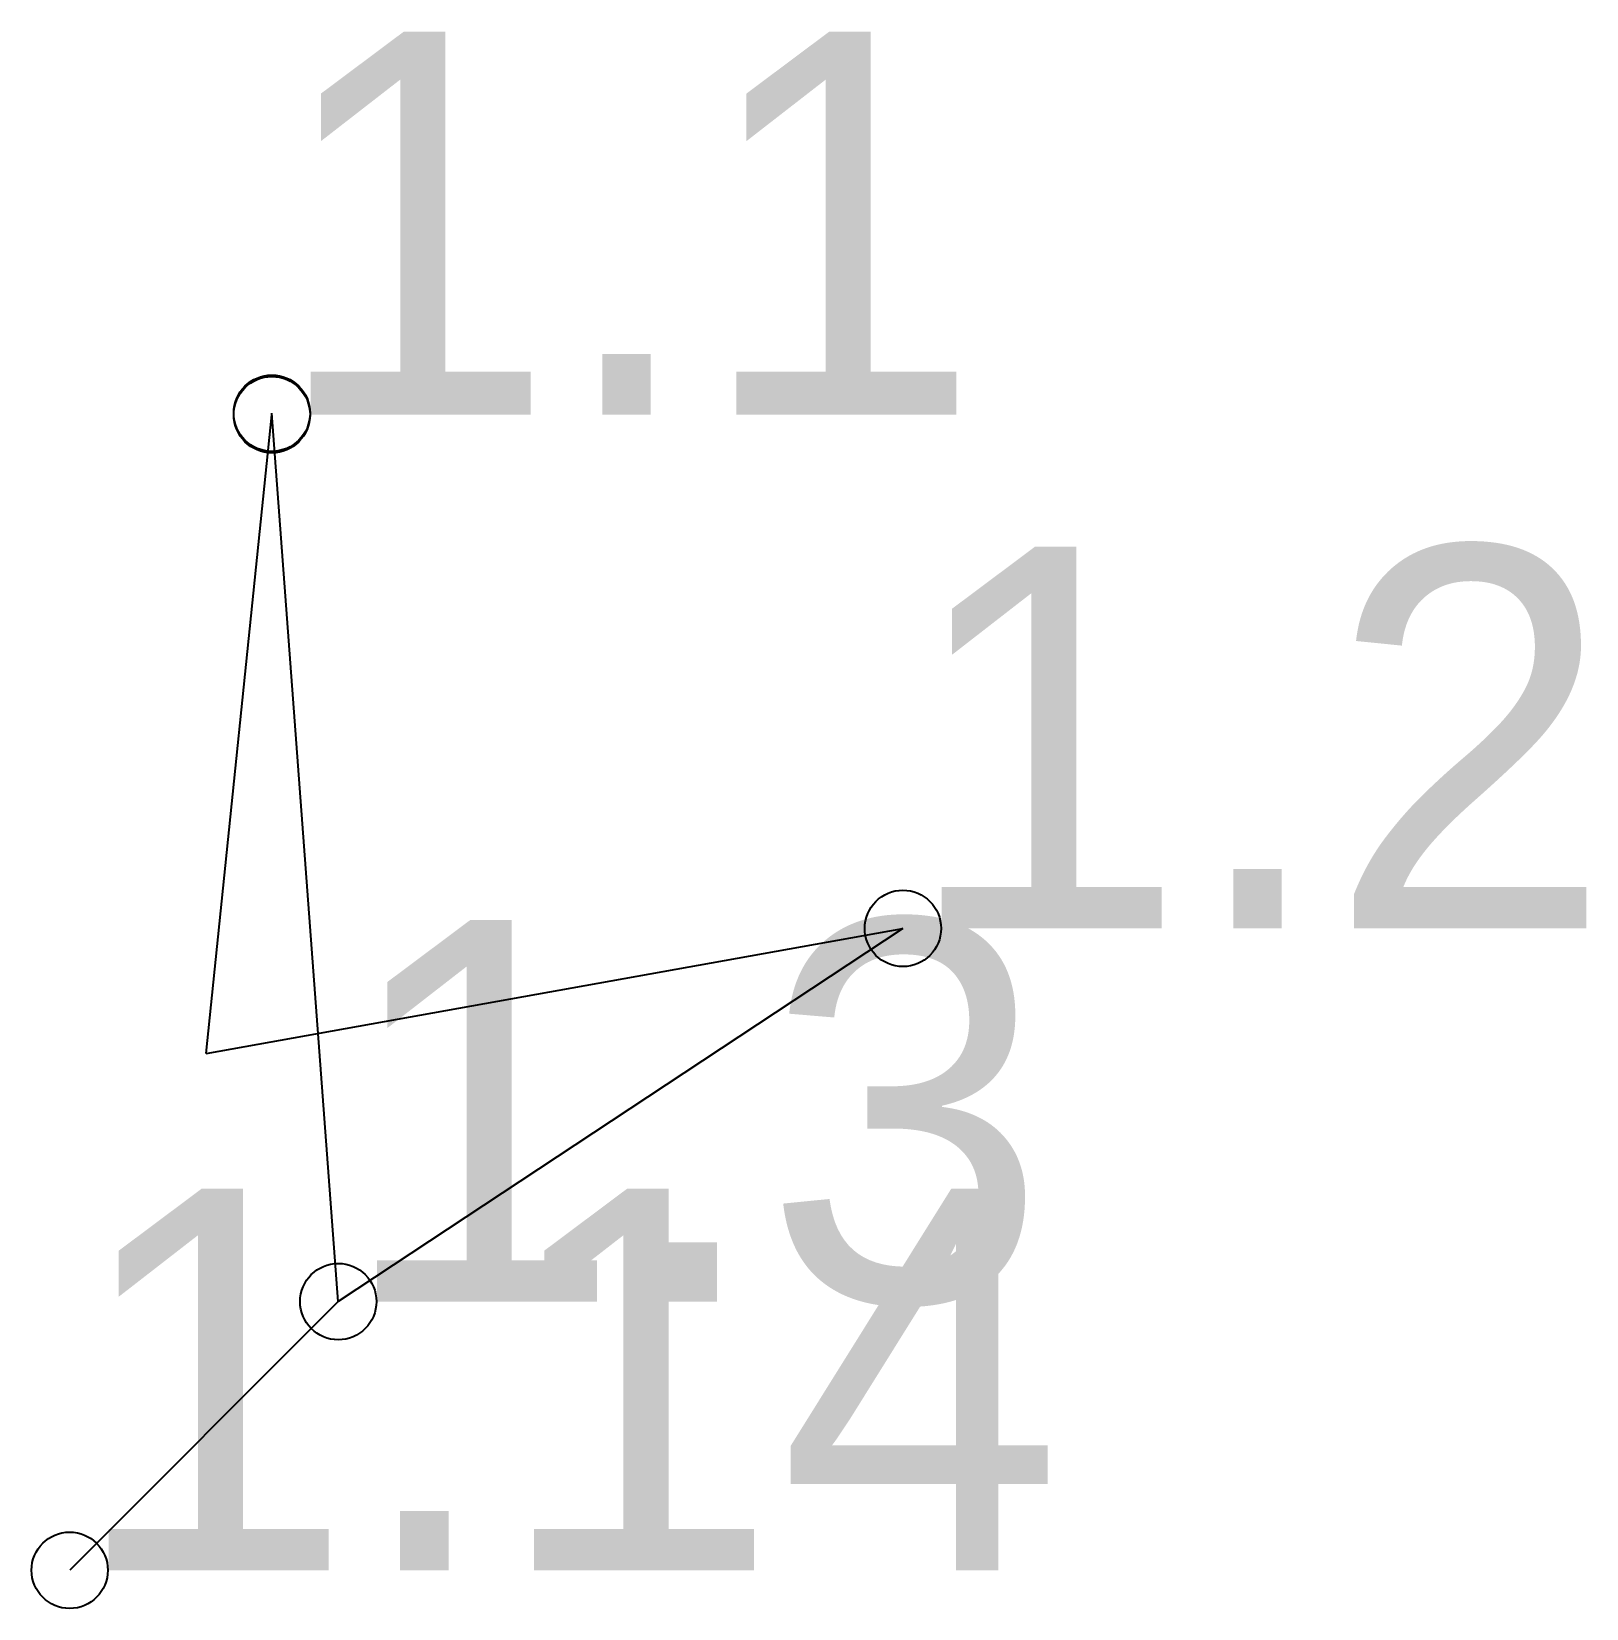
# Model space of a CAD drawing. Header units: millimetres. Extents: x -0.46 to 3.62, y -1.45 to 2.68.
import ezdxf

# ---------------------------------------------------------------- set-up
doc = ezdxf.new("R2010")
doc.units = ezdxf.units.MM

msp = doc.modelspace()

# ---------------------------------------------------------------- linework, layer by layer
at = {"layer": 'Shots', "color": 1}
for p, q in [((0, 0), (0.172, 1.674)), ((0.346, -0.65), (0.172, 1.678)), ((0, 0), (1.826, 0.328)), ((1.826, 0.328), (0.346, -0.65)), ((0.346, -0.65), (-0.358, -1.354))]:
    msp.add_line(p, q, dxfattribs=at)
for centre in [(0.172, 1.678), (0.172, 1.674), (1.826, 0.328), (0.346, -0.65), (-0.358, -1.354)]:
    msp.add_circle(centre, 0.1, dxfattribs=at)

# ---------------------------------------------------------------- texts
at = {"layer": 'Label'}
for s, p in [('1.1', (0.172, 1.678)), ('1.1', (0.172, 1.674)), ('1.2', (1.826, 0.328)), ('1.3', (0.346, -0.65)), ('1.14', (-0.358, -1.354))]:
    msp.add_text(s, height=1, dxfattribs=at).set_placement(p)

doc.saveas('drawing.dxf')
